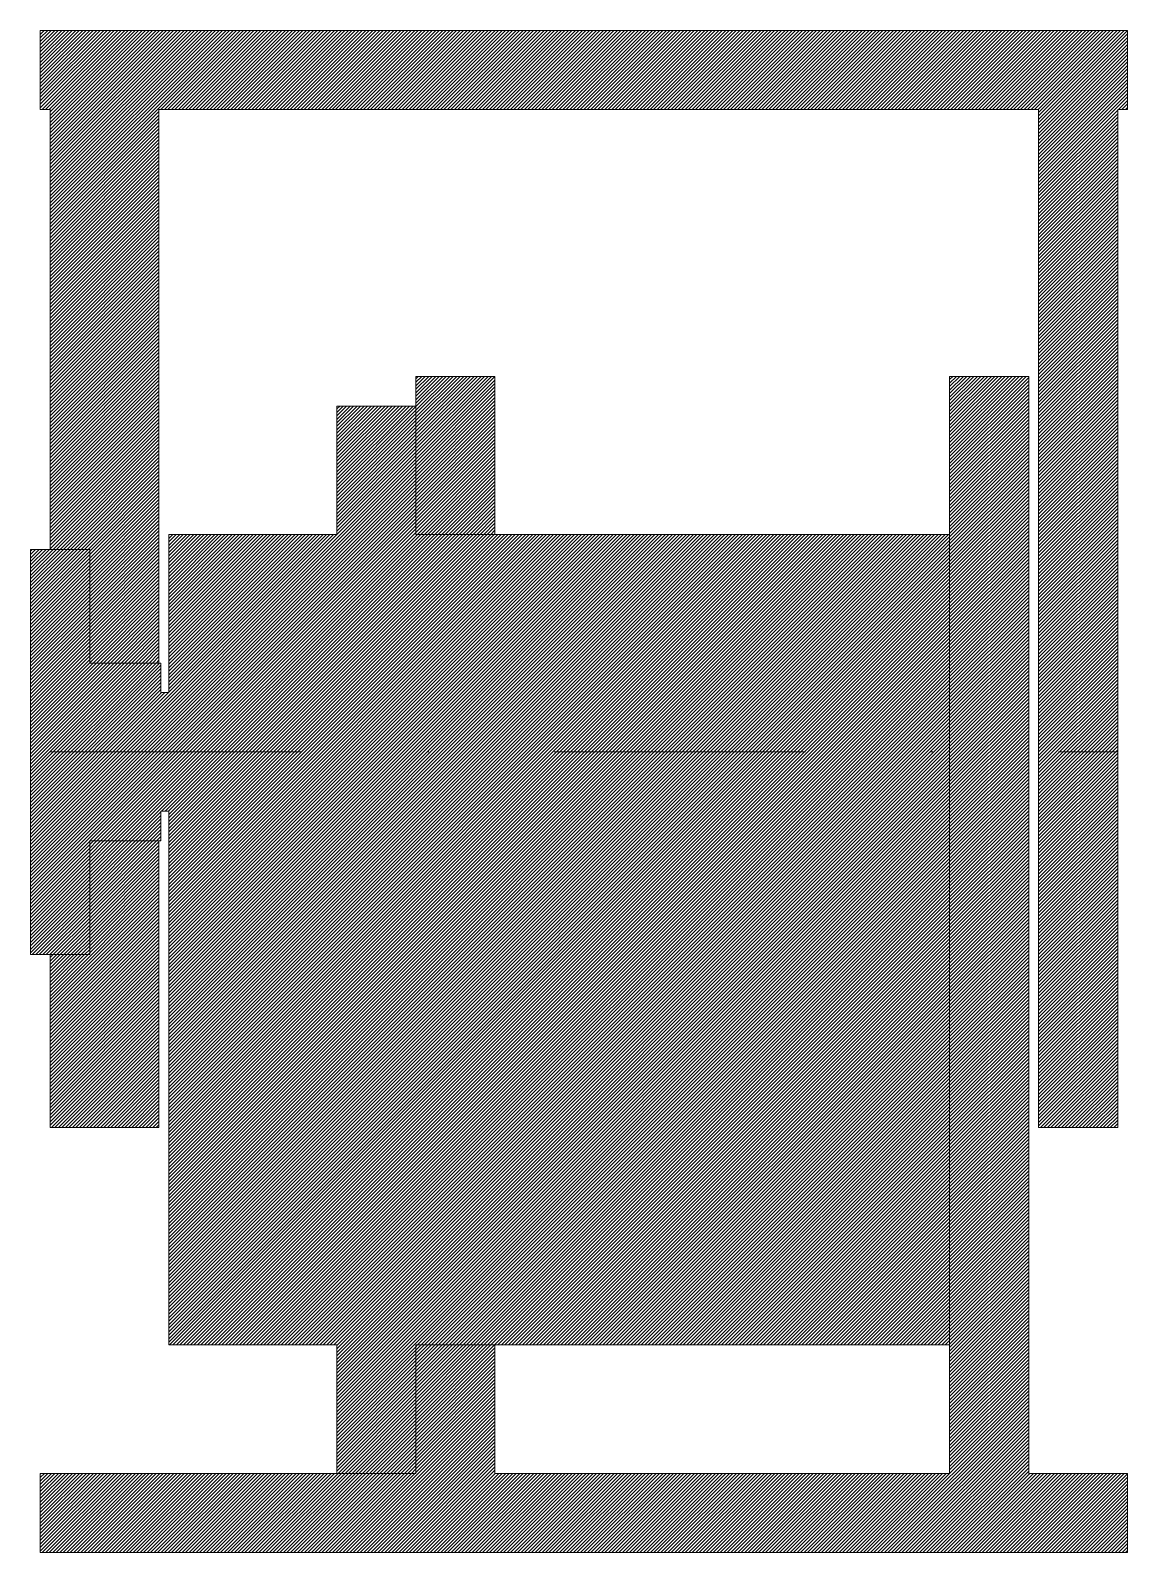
# Model space of a CAD drawing. Header units: millimetres. Extents: x -28 to 27.5, y 0 to 77.
import ezdxf

# ---------------------------------------------------------------- set-up
doc = ezdxf.new("R2010")
doc.units = ezdxf.units.MM
doc.linetypes.add('DASHDOT', pattern=[25.4, 12.7, -6.35, 0, -6.35])
for name, color, linetype, lineweight in [('Axis', 3, 'DASHDOT', 0), ('Lower', 2, 'CONTINUOUS', 0), ('Servo', 6, 'CONTINUOUS', 0), ('Upper', 4, 'CONTINUOUS', 0)]:
    doc.layers.add(name, color=color, linetype=linetype, lineweight=lineweight)
pattern_1 = [(45, (0, 0), (-0.08838835, 0.08838835), [])]

msp = doc.modelspace()

# ---------------------------------------------------------------- hatches: boundary and pattern name
at = {"layer": 'Lower'}
h = msp.add_hatch(dxfattribs=at)
h.set_pattern_fill('ANSI31', color=256, style=0)
h.set_pattern_definition(pattern_1)
edge = h.paths.add_edge_path()
edge.add_line((27.5, 0), (-27.5, 0))
edge.add_line((-27.5, 0), (-27.5, 4))
edge.add_line((-27.5, 4), (-8.5, 4))
edge.add_line((-8.5, 4), (-8.5, 10.5))
edge.add_line((-8.5, 10.5), (-4.5, 10.5))
edge.add_line((-4.5, 10.5), (-4.5, 4))
edge.add_line((-4.5, 4), (18.5, 4))
edge.add_line((18.5, 4), (18.5, 59.5))
edge.add_line((18.5, 59.5), (22.5, 59.5))
edge.add_line((22.5, 59.5), (22.5, 4))
edge.add_line((22.5, 4), (27.5, 4))
edge.add_line((27.5, 4), (27.5, 0))
edge.add_line((-8.5, 59.5), (-4.5, 59.5))
edge.add_line((-4.5, 59.5), (-4.5, 51.5))
edge.add_line((-4.5, 51.5), (-8.5, 51.5))
edge.add_line((-8.5, 51.5), (-8.5, 59.5))
at = {"layer": 'Servo'}
h = msp.add_hatch(dxfattribs=at)
h.set_pattern_fill('ANSI31', color=256, style=0)
h.set_pattern_definition(pattern_1)
h.paths.add_polyline_path([(18.5, 10.5), (18.5, 51.5), (-8.5, 51.5), (-8.5, 58), (-12.5, 58), (-12.5, 51.5), (-21, 51.5), (-21, 43.5), (-21.4, 43.5), (-21.4, 45), (-25, 45), (-25, 50.75), (-28, 50.75), (-28, 30.25), (-25, 30.25), (-25, 36), (-21.4, 36), (-21.4, 37.5), (-21, 37.5), (-21, 10.5), (-12.5, 10.5), (-12.5, 4), (-8.5, 4), (-8.5, 10.5)])
at = {"layer": 'Upper'}
h = msp.add_hatch(dxfattribs=at)
h.set_pattern_fill('ANSI31', color=256, style=0)
h.set_pattern_definition(pattern_1)
edge = h.paths.add_edge_path()
edge.add_line((-27.5, 73), (-27.5, 77))
edge.add_line((-27.5, 77), (27.5, 77))
edge.add_line((27.5, 77), (27.5, 73))
edge.add_line((27.5, 73), (27, 73))
edge.add_line((27, 73), (27, 21.5))
edge.add_line((27, 21.5), (23, 21.5))
edge.add_line((23, 21.5), (23, 73))
edge.add_line((23, 73), (-21.5, 73))
edge.add_line((-21.5, 73), (-21.5, 45))
edge.add_line((-21.5, 45), (-25, 45))
edge.add_line((-25, 45), (-25, 50.75))
edge.add_line((-25, 50.75), (-27, 50.75))
edge.add_line((-27, 50.75), (-27, 73))
edge.add_line((-27, 73), (-27.5, 73))
edge.add_line((-21.5, 21.5), (-27, 21.5))
edge.add_line((-27, 21.5), (-27, 30.25))
edge.add_line((-27, 30.25), (-25, 30.25))
edge.add_line((-25, 30.25), (-25, 36))
edge.add_line((-25, 36), (-21.5, 36))
edge.add_line((-21.5, 36), (-21.5, 21.5))

# ---------------------------------------------------------------- linework, layer by layer
at = {"layer": 'Axis'}
msp.add_line((-27, 40.5), (27, 40.5), dxfattribs=at)
at = {"layer": 'Lower'}
for p, q in [((-8.5, 59.5), (-4.5, 59.5)), ((-8.5, 51.5), (-8.5, 59.5)), ((-4.5, 59.5), (-4.5, 51.5)), ((18.5, 4), (18.5, 59.5)), ((18.5, 59.5), (22.5, 59.5)), ((22.5, 59.5), (22.5, 4)), ((-8.5, 51.5), (-4.5, 51.5)), ((-8.5, 10.5), (-4.5, 10.5)), ((-8.5, 10.5), (-8.5, 4)), ((-4.5, 4), (-4.5, 10.5)), ((-27.5, 0), (-27.5, 4)), ((-27.5, 4), (-8.5, 4)), ((-4.5, 4), (18.5, 4)), ((22.5, 4), (27.5, 4)), ((27.5, 4), (27.5, 0)), ((27.5, 0), (-27.5, 0))]:
    msp.add_line(p, q, dxfattribs=at)
at = {"layer": 'Servo'}
for p, q in [((-8.5, 58), (-12.5, 58)), ((-12.5, 58), (-12.5, 51.5)), ((-8.5, 51.5), (-8.5, 58)), ((-12.5, 51.5), (-21, 51.5)), ((-21, 51.5), (-21, 43.5)), ((18.5, 51.5), (-8.5, 51.5)), ((18.5, 10.5), (18.5, 51.5)), ((-25, 50.75), (-28, 50.75)), ((-28, 50.75), (-28, 30.25)), ((-25, 45), (-25, 50.75)), ((-21.4, 45), (-25, 45)), ((-21.4, 43.5), (-21.4, 45)), ((-21, 43.5), (-21.4, 43.5)), ((-21.4, 36), (-21.4, 37.5)), ((-21.4, 37.5), (-21, 37.5)), ((-21, 37.5), (-21, 10.5)), ((-25, 36), (-21.4, 36)), ((-25, 36), (-25, 30.25)), ((-28, 30.25), (-25, 30.25)), ((-21, 10.5), (-12.5, 10.5)), ((-12.5, 10.5), (-12.5, 4)), ((-8.5, 4), (-8.5, 10.5)), ((-8.5, 10.5), (18.5, 10.5)), ((-12.5, 4), (-8.5, 4))]:
    msp.add_line(p, q, dxfattribs=at)
at = {"layer": 'Upper'}
for p, q in [((-27.5, 73), (-27.5, 77)), ((-27.5, 77), (27.5, 77)), ((27.5, 77), (27.5, 73)), ((-27, 73), (-27.5, 73)), ((-27, 73), (-27, 50.75)), ((23, 73), (-21.5, 73)), ((-21.5, 45), (-21.5, 73)), ((23, 21.5), (23, 73)), ((27.5, 73), (27, 73)), ((27, 73), (27, 21.5)), ((-27, 50.75), (-25, 50.75)), ((-25, 50.75), (-25, 45)), ((-25, 45), (-21.5, 45)), ((-25, 30.25), (-25, 36)), ((-25, 36), (-21.5, 36)), ((-21.5, 21.5), (-21.5, 36)), ((-27, 30.25), (-25, 30.25)), ((-27, 30.25), (-27, 21.5)), ((-21.5, 21.5), (-27, 21.5)), ((27, 21.5), (23, 21.5))]:
    msp.add_line(p, q, dxfattribs=at)

doc.saveas('drawing.dxf')
